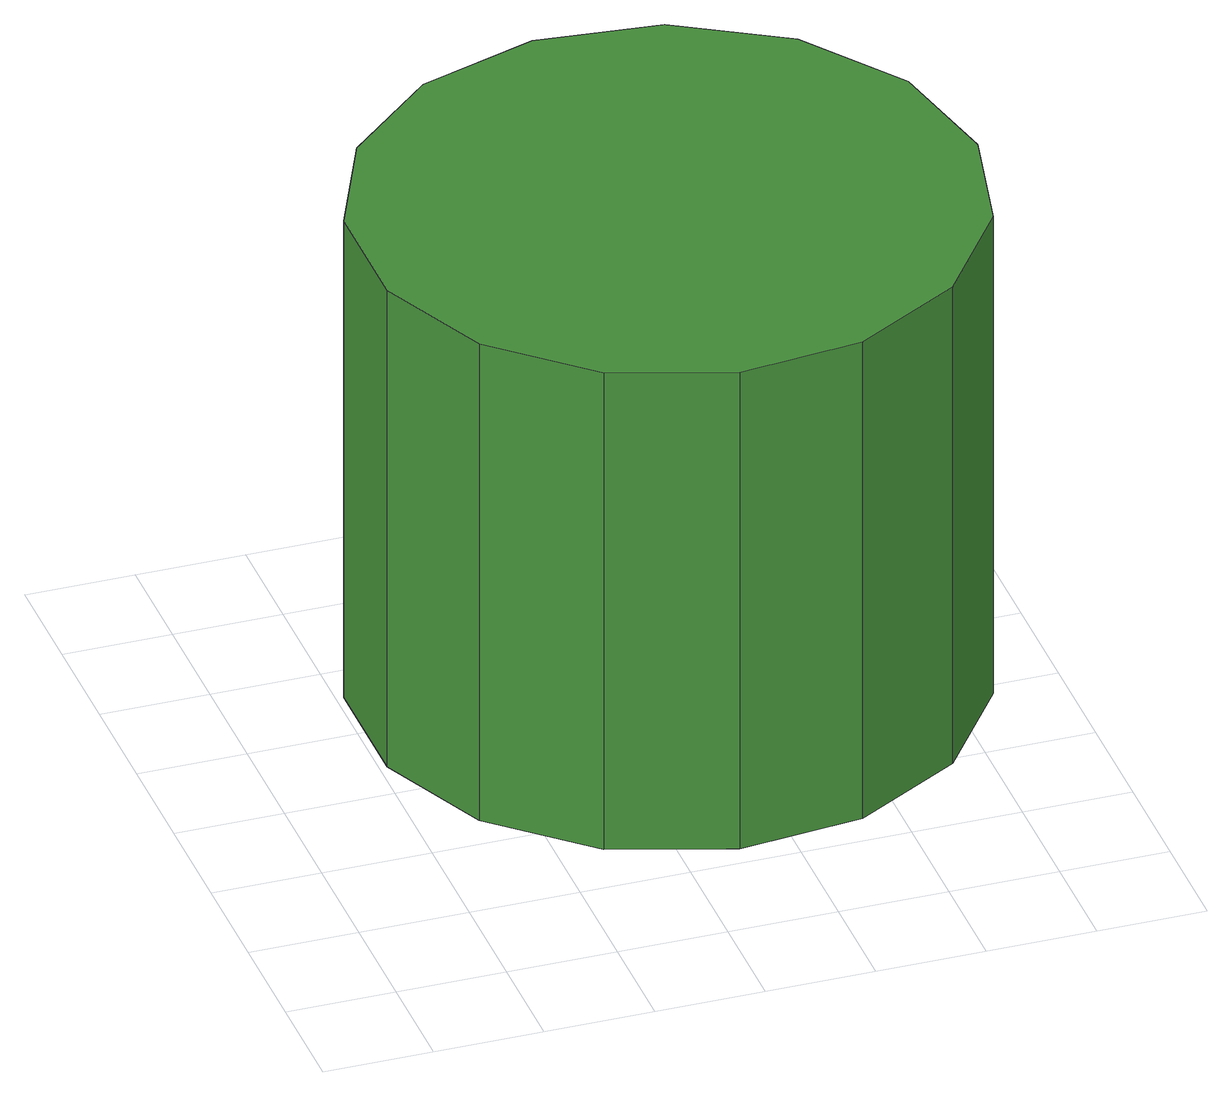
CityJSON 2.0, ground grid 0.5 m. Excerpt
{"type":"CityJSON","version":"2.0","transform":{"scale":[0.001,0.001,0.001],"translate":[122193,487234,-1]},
"CityObjects":{
"tree1":{"type":"SolitaryVegetationObject","attributes":{"function":"something"},"geometry":[{"type":"MultiSurface","lod":"1","boundaries":[[[0,1,2,3,4,5,6,7,8,9,10,11,12,13,14]],[[15,16,17,18,19,20,21,22,23,24,25,26,27,28,29]],[[0,29,28,1]],[[1,28,27,2]],[[2,27,26,3]],[[3,26,25,4]],[[4,25,24,5]],[[5,24,23,6]],[[6,23,22,7]],[[7,22,21,8]],[[8,21,20,9]],[[9,20,19,10]],[[10,19,18,11]],[[11,18,17,12]],[[12,17,16,13]],[[13,16,15,14]],[[14,15,29,0]]]}]}
},
"vertices":[
[3304,2001,2983],[3183,2570,2983],[2841,3041,2983],[2337,3332,2983],[1759,3392,2983],[1205,3213,2983],[773,2823,2983],[536,2292,2983],[536,1710,2983],[773,1179,2983],[1205,790,2983],[1759,610,2983],[2337,671,2983],[2841,962,2983],[3183,1432,2983],[3183,1432,559],[2841,962,559],[2337,671,559],[1759,610,559],[1205,790,559],[773,1179,559],[536,1710,559],[536,2292,559],[773,2823,559],[1205,3213,559],[1759,3392,559],[2337,3332,559],[2841,3041,559],[3183,2570,559],[3304,2001,559]
]}
